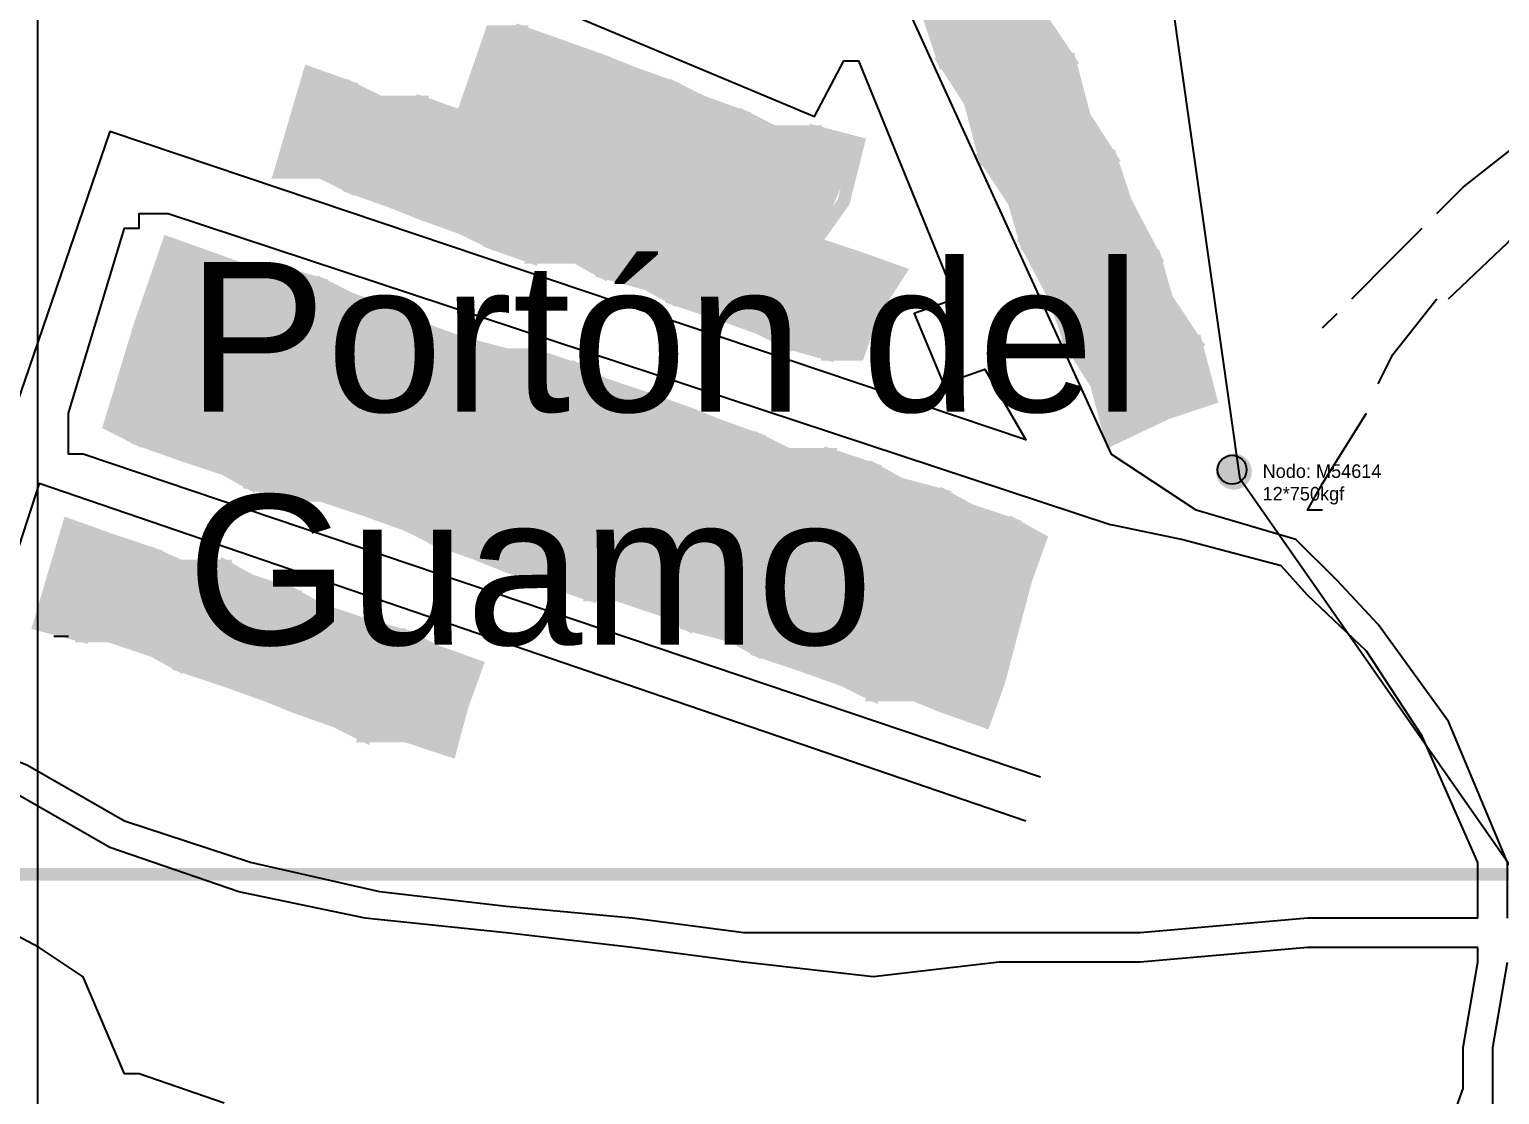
# Model space of a CAD drawing. Header units: millimetres. Extents: x -3588 to 75209, y -3737 to 38254.
# Drawn here: x 4261.3 to 4402.7, y 20570.8 to 20673.2 of the extents above; entities that cross this region are included whole.
import ezdxf

# ---------------------------------------------------------------- set-up
doc = ezdxf.new("R2010")
doc.units = ezdxf.units.MM
for name, color, linetype in [('H', 250, 'Continuous'), ('P', 253, 'Continuous'), ('T', 7, 'Continuous')]:
    doc.layers.add(name, color=color, linetype=linetype)

msp = doc.modelspace()

# ---------------------------------------------------------------- hatches: boundary and pattern name
h = msp.add_hatch(color=256)
h.dxf.hatch_style = 1
h.paths.add_polyline_path([(4375.381, 20630.718, 1), (4378.851, 20630.718, 1)])
at = {"layer": 'H', "linetype": 'Continuous'}
for points in [[(4358.808, 20674.168), (4349.206, 20670.215), (4347.798, 20674.168), (4357.4, 20679.817), (4358.808, 20674.168), (4358.808, 20674.168)], [(4361.353, 20670.215), (4352.039, 20666.262), (4349.206, 20670.215), (4358.808, 20674.168), (4361.353, 20670.215), (4361.353, 20670.215)], [(4308.557, 20673.032), (4305.74, 20663.43), (4303.195, 20664.854), (4305.74, 20673.032), (4308.557, 20673.032), (4308.557, 20673.032)], [(4312.51, 20671.623), (4309.965, 20662.021), (4305.74, 20663.43), (4308.557, 20673.032), (4312.51, 20671.623), (4312.51, 20671.623)], [(4316.751, 20670.215), (4312.51, 20660.613), (4309.965, 20662.021), (4312.51, 20671.623), (4316.751, 20670.215), (4316.751, 20670.215)], [(4319.279, 20668.807), (4316.751, 20659.493), (4312.51, 20660.613), (4316.751, 20670.215), (4319.279, 20668.807), (4319.279, 20668.807)], [(4362.761, 20664.854), (4353.159, 20660.613), (4352.039, 20666.262), (4361.353, 20670.215), (4362.761, 20664.854), (4362.761, 20664.854)], [(4292.185, 20667.382), (4289.64, 20659.493), (4285.415, 20659.493), (4288.232, 20668.807), (4292.185, 20667.382), (4292.185, 20667.382)], [(4323.52, 20667.382), (4319.279, 20658.068), (4316.751, 20659.493), (4319.279, 20668.807), (4323.52, 20667.382), (4323.52, 20667.382)], [(4295.002, 20666.262), (4292.185, 20658.068), (4289.64, 20659.493), (4292.185, 20667.382), (4295.002, 20666.262), (4295.002, 20666.262)], [(4326.065, 20666.262), (4323.52, 20656.66), (4319.279, 20658.068), (4323.52, 20667.382), (4326.065, 20666.262), (4326.065, 20666.262)], [(4298.954, 20666.262), (4296.426, 20656.66), (4292.185, 20658.068), (4295.002, 20666.262), (4298.954, 20666.262), (4298.954, 20666.262)], [(4303.195, 20664.854), (4298.954, 20655.252), (4296.426, 20656.66), (4298.954, 20666.262), (4303.195, 20664.854), (4303.195, 20664.854)], [(4330.29, 20664.854), (4327.473, 20656.66), (4323.52, 20656.66), (4326.065, 20666.262), (4330.29, 20664.854), (4330.29, 20664.854)], [(4305.74, 20663.43), (4303.195, 20653.843), (4298.954, 20655.252), (4303.195, 20664.854), (4305.74, 20663.43), (4305.74, 20663.43)], [(4332.834, 20663.43), (4330.29, 20655.252), (4327.473, 20656.66), (4330.29, 20664.854), (4332.834, 20663.43), (4332.834, 20663.43)], [(4365.578, 20660.613), (4355.976, 20656.66), (4353.159, 20660.613), (4362.761, 20664.854), (4365.578, 20660.613), (4365.578, 20660.613)], [(4309.965, 20662.021), (4305.74, 20652.707), (4303.195, 20653.843), (4305.74, 20663.43), (4309.965, 20662.021), (4309.965, 20662.021)], [(4337.075, 20663.43), (4334.243, 20653.843), (4330.29, 20655.252), (4332.834, 20663.43), (4337.075, 20663.43), (4337.075, 20663.43)], [(4341.028, 20662.021), (4337.075, 20652.707), (4334.243, 20653.843), (4337.075, 20663.43), (4341.028, 20662.021), (4341.028, 20662.021)], [(4312.51, 20660.613), (4309.965, 20651.299), (4305.74, 20652.707), (4309.965, 20662.021), (4312.51, 20660.613), (4312.51, 20660.613)], [(4316.751, 20659.493), (4313.918, 20651.299), (4309.965, 20651.299), (4312.51, 20660.613), (4316.751, 20659.493), (4316.751, 20659.493)], [(4366.714, 20656.66), (4357.4, 20652.707), (4355.976, 20656.66), (4365.578, 20660.613), (4366.714, 20656.66), (4366.714, 20656.66)], [(4319.279, 20658.068), (4316.751, 20649.89), (4313.918, 20651.299), (4316.751, 20659.493), (4319.279, 20658.068), (4319.279, 20658.068)], [(4323.52, 20656.66), (4320.703, 20648.482), (4316.751, 20649.89), (4319.279, 20658.068), (4323.52, 20656.66), (4323.52, 20656.66)], [(4327.473, 20656.66), (4323.52, 20647.058), (4320.703, 20648.482), (4323.52, 20656.66), (4327.473, 20656.66), (4327.473, 20656.66)], [(4330.29, 20655.252), (4327.473, 20645.937), (4323.52, 20647.058), (4327.473, 20656.66), (4330.29, 20655.252), (4330.29, 20655.252)], [(4369.531, 20651.299), (4359.929, 20647.058), (4357.4, 20652.707), (4366.714, 20656.66), (4369.531, 20651.299), (4369.531, 20651.299)], [(4334.243, 20653.843), (4331.714, 20644.529), (4327.473, 20645.937), (4330.29, 20655.252), (4334.243, 20653.843), (4334.243, 20653.843)], [(4278.63, 20651.299), (4276.101, 20643.105), (4271.86, 20644.529), (4274.677, 20652.707), (4278.63, 20651.299), (4278.63, 20651.299)], [(4337.075, 20652.707), (4334.243, 20643.105), (4331.714, 20644.529), (4334.243, 20653.843), (4337.075, 20652.707), (4337.075, 20652.707)], [(4341.028, 20651.299), (4338.484, 20641.697), (4334.243, 20643.105), (4337.075, 20652.707), (4341.028, 20651.299), (4341.028, 20651.299)], [(4282.871, 20649.89), (4278.63, 20641.697), (4276.101, 20643.105), (4278.63, 20651.299), (4282.871, 20649.89), (4282.871, 20649.89)], [(4345.253, 20649.89), (4341.028, 20641.697), (4338.484, 20641.697), (4341.028, 20651.299), (4345.253, 20649.89), (4345.253, 20649.89)], [(4370.939, 20647.058), (4361.353, 20643.105), (4359.929, 20647.058), (4369.531, 20651.299), (4370.939, 20647.058), (4370.939, 20647.058)], [(4285.415, 20649.89), (4282.871, 20640.288), (4278.63, 20641.697), (4282.871, 20649.89), (4285.415, 20649.89), (4285.415, 20649.89)], [(4289.64, 20648.482), (4285.415, 20639.168), (4282.871, 20640.288), (4285.415, 20649.89), (4289.64, 20648.482), (4289.64, 20648.482)], [(4292.185, 20647.058), (4289.64, 20637.744), (4285.415, 20639.168), (4289.64, 20648.482), (4292.185, 20647.058), (4292.185, 20647.058)], [(4296.426, 20645.937), (4293.593, 20636.335), (4289.64, 20637.744), (4292.185, 20647.058), (4296.426, 20645.937), (4296.426, 20645.937)], [(4373.484, 20643.105), (4364.17, 20639.168), (4361.353, 20643.105), (4370.939, 20647.058), (4373.484, 20643.105), (4373.484, 20643.105)], [(4298.954, 20644.529), (4296.426, 20634.927), (4293.593, 20636.335), (4296.426, 20645.937), (4298.954, 20644.529), (4298.954, 20644.529)], [(4276.101, 20643.105), (4271.86, 20633.519), (4269.316, 20634.927), (4271.86, 20644.529), (4276.101, 20643.105), (4276.101, 20643.105)], [(4303.195, 20643.105), (4300.379, 20634.927), (4296.426, 20634.927), (4298.954, 20644.529), (4303.195, 20643.105), (4303.195, 20643.105)], [(4278.63, 20641.697), (4276.101, 20632.382), (4271.86, 20633.519), (4276.101, 20643.105), (4278.63, 20641.697), (4278.63, 20641.697)], [(4307.148, 20641.697), (4303.195, 20633.519), (4300.379, 20634.927), (4303.195, 20643.105), (4307.148, 20641.697), (4307.148, 20641.697)], [(4374.892, 20637.744), (4365.578, 20633.519), (4364.17, 20639.168), (4373.484, 20643.105), (4374.892, 20637.744), (4374.892, 20637.744)], [(4282.871, 20640.288), (4280.054, 20630.974), (4276.101, 20632.382), (4278.63, 20641.697), (4282.871, 20640.288), (4282.871, 20640.288)], [(4309.965, 20641.697), (4307.148, 20632.382), (4303.195, 20633.519), (4307.148, 20641.697), (4309.965, 20641.697), (4309.965, 20641.697)], [(4313.918, 20640.288), (4311.389, 20630.974), (4307.148, 20632.382), (4309.965, 20641.697), (4313.918, 20640.288), (4313.918, 20640.288)], [(4285.415, 20639.168), (4282.871, 20629.566), (4280.054, 20630.974), (4282.871, 20640.288), (4285.415, 20639.168), (4285.415, 20639.168)], [(4316.751, 20639.168), (4313.918, 20629.566), (4311.389, 20630.974), (4313.918, 20640.288), (4316.751, 20639.168), (4316.751, 20639.168)], [(4289.64, 20637.744), (4286.824, 20628.157), (4282.871, 20629.566), (4285.415, 20639.168), (4289.64, 20637.744), (4289.64, 20637.744)], [(4320.703, 20637.744), (4318.159, 20628.157), (4313.918, 20629.566), (4316.751, 20639.168), (4320.703, 20637.744), (4320.703, 20637.744)], [(4293.593, 20636.335), (4289.64, 20628.157), (4286.824, 20628.157), (4289.64, 20637.744), (4293.593, 20636.335), (4293.593, 20636.335)], [(4324.928, 20636.335), (4320.703, 20626.733), (4318.159, 20628.157), (4320.703, 20637.744), (4324.928, 20636.335), (4324.928, 20636.335)], [(4296.426, 20634.927), (4293.593, 20626.733), (4289.64, 20628.157), (4293.593, 20636.335), (4296.426, 20634.927), (4296.426, 20634.927)], [(4327.473, 20634.927), (4324.928, 20625.613), (4320.703, 20626.733), (4324.928, 20636.335), (4327.473, 20634.927), (4327.473, 20634.927)], [(4300.379, 20634.927), (4297.834, 20625.613), (4293.593, 20626.733), (4296.426, 20634.927), (4300.379, 20634.927), (4300.379, 20634.927)], [(4303.195, 20633.519), (4300.379, 20624.204), (4297.834, 20625.613), (4300.379, 20634.927), (4303.195, 20633.519), (4303.195, 20633.519)], [(4331.714, 20633.519), (4328.881, 20625.613), (4324.928, 20625.613), (4327.473, 20634.927), (4331.714, 20633.519), (4331.714, 20633.519)], [(4307.148, 20632.382), (4304.604, 20622.78), (4300.379, 20624.204), (4303.195, 20633.519), (4307.148, 20632.382), (4307.148, 20632.382)], [(4334.243, 20632.382), (4331.714, 20624.204), (4328.881, 20625.613), (4331.714, 20633.519), (4334.243, 20632.382), (4334.243, 20632.382)], [(4311.389, 20630.974), (4307.148, 20621.372), (4304.604, 20622.78), (4307.148, 20632.382), (4311.389, 20630.974), (4311.389, 20630.974)], [(4338.484, 20632.382), (4335.651, 20622.78), (4331.714, 20624.204), (4334.243, 20632.382), (4338.484, 20632.382), (4338.484, 20632.382)], [(4342.437, 20630.974), (4338.484, 20621.372), (4335.651, 20622.78), (4338.484, 20632.382), (4342.437, 20630.974), (4342.437, 20630.974)], [(4313.918, 20629.566), (4311.389, 20619.963), (4307.148, 20621.372), (4311.389, 20630.974), (4313.918, 20629.566), (4313.918, 20629.566)], [(4345.253, 20629.566), (4342.437, 20619.963), (4338.484, 20621.372), (4342.437, 20630.974), (4345.253, 20629.566), (4345.253, 20629.566)], [(4318.159, 20628.157), (4315.326, 20618.843), (4311.389, 20619.963), (4313.918, 20629.566), (4318.159, 20628.157), (4318.159, 20628.157)], [(4349.206, 20628.157), (4345.253, 20618.843), (4342.437, 20619.963), (4345.253, 20629.566), (4349.206, 20628.157), (4349.206, 20628.157)], [(4320.703, 20626.733), (4318.159, 20618.843), (4315.326, 20618.843), (4318.159, 20628.157), (4320.703, 20626.733), (4320.703, 20626.733)], [(4352.039, 20626.733), (4349.206, 20617.419), (4345.253, 20618.843), (4349.206, 20628.157), (4352.039, 20626.733), (4352.039, 20626.733)], [(4324.928, 20625.613), (4322.112, 20617.419), (4318.159, 20618.843), (4320.703, 20626.733), (4324.928, 20625.613), (4324.928, 20625.613)], [(4355.976, 20625.613), (4353.159, 20616.011), (4349.206, 20617.419), (4352.039, 20626.733), (4355.976, 20625.613), (4355.976, 20625.613)], [(4269.316, 20624.204), (4266.499, 20614.602), (4262.546, 20616.011), (4265.091, 20625.613), (4269.316, 20624.204), (4269.316, 20624.204)], [(4328.881, 20625.613), (4324.928, 20616.011), (4322.112, 20617.419), (4324.928, 20625.613), (4328.881, 20625.613), (4328.881, 20625.613)], [(4331.714, 20624.204), (4328.881, 20614.602), (4324.928, 20616.011), (4328.881, 20625.613), (4331.714, 20624.204), (4331.714, 20624.204)], [(4358.808, 20624.204), (4355.976, 20616.011), (4353.159, 20616.011), (4355.976, 20625.613), (4358.808, 20624.204), (4358.808, 20624.204)], [(4273.268, 20622.78), (4269.316, 20614.602), (4266.499, 20614.602), (4269.316, 20624.204), (4273.268, 20622.78), (4273.268, 20622.78)], [(4335.651, 20622.78), (4331.714, 20613.194), (4328.881, 20614.602), (4331.714, 20624.204), (4335.651, 20622.78), (4335.651, 20622.78)], [(4276.101, 20621.372), (4273.268, 20613.194), (4269.316, 20614.602), (4273.268, 20622.78), (4276.101, 20621.372), (4276.101, 20621.372)], [(4338.484, 20621.372), (4335.651, 20612.058), (4331.714, 20613.194), (4335.651, 20622.78), (4338.484, 20621.372), (4338.484, 20621.372)], [(4280.054, 20621.372), (4276.101, 20612.058), (4273.268, 20613.194), (4276.101, 20621.372), (4280.054, 20621.372), (4280.054, 20621.372)], [(4282.871, 20619.963), (4280.054, 20610.649), (4276.101, 20612.058), (4280.054, 20621.372), (4282.871, 20619.963), (4282.871, 20619.963)], [(4342.437, 20619.963), (4339.604, 20610.649), (4335.651, 20612.058), (4338.484, 20621.372), (4342.437, 20619.963), (4342.437, 20619.963)], [(4286.824, 20618.843), (4284.279, 20609.241), (4280.054, 20610.649), (4282.871, 20619.963), (4286.824, 20618.843), (4286.824, 20618.843)], [(4289.64, 20617.419), (4286.824, 20607.833), (4284.279, 20609.241), (4286.824, 20618.843), (4289.64, 20617.419), (4289.64, 20617.419)], [(4345.253, 20618.843), (4342.437, 20609.241), (4339.604, 20610.649), (4342.437, 20619.963), (4345.253, 20618.843), (4345.253, 20618.843)], [(4349.206, 20617.419), (4346.389, 20609.241), (4342.437, 20609.241), (4345.253, 20618.843), (4349.206, 20617.419), (4349.206, 20617.419)], [(4293.593, 20616.011), (4291.065, 20606.408), (4286.824, 20607.833), (4289.64, 20617.419), (4293.593, 20616.011), (4293.593, 20616.011)], [(4353.159, 20616.011), (4349.206, 20607.833), (4346.389, 20609.241), (4349.206, 20617.419), (4353.159, 20616.011), (4353.159, 20616.011)], [(4297.834, 20614.602), (4293.593, 20605.288), (4291.065, 20606.408), (4293.593, 20616.011), (4297.834, 20614.602), (4297.834, 20614.602)], [(4355.976, 20616.011), (4353.159, 20606.408), (4349.206, 20607.833), (4353.159, 20616.011), (4355.976, 20616.011), (4355.976, 20616.011)], [(4300.379, 20613.194), (4297.834, 20605.288), (4293.593, 20605.288), (4297.834, 20614.602), (4300.379, 20613.194), (4300.379, 20613.194)], [(4304.604, 20612.058), (4301.787, 20603.88), (4297.834, 20605.288), (4300.379, 20613.194), (4304.604, 20612.058), (4304.604, 20612.058)]]:
    msp.add_hatch(color=256, dxfattribs=at).paths.add_polyline_path(points)

# ---------------------------------------------------------------- linework, layer by layer
for p, q in [((4377.713, 20630.001), (4363.473, 20730.332)), ((4405.154, 20590.711), (4377.713, 20630.001))]:
    msp.add_line(p, q)
msp.add_lwpolyline([(4262.139, 21217.775), (5851.349, 21217.775), (5851.349, 20402.779), (4262.139, 20402.779)], close=True)
msp.add_circle((4376.945, 20630.901), 1.389)
at = {"layer": 'P'}
for points in [[(4330.018, 20709.728), (4365.306, 20632.382)], [(4339.604, 20674.44), (4316.463, 20682.634), (4313.918, 20674.44), (4336.787, 20664.854), (4339.604, 20670.215), (4341.028, 20670.215), (4350.342, 20647.346), (4346.389, 20645.937), (4349.206, 20639.168), (4353.159, 20640.576), (4357.112, 20633.791), (4269.043, 20663.43), (4250.127, 20608.105)], [(4396.625, 20655.54), (4399.17, 20658.068), (4404.531, 20662.309)], [(4358.52, 20601.335), (4266.499, 20632.382), (4265.091, 20632.382), (4265.091, 20633.791), (4265.091, 20635.215), (4265.091, 20636.335), (4270.452, 20654.115), (4271.86, 20654.115), (4271.86, 20655.54), (4273.268, 20655.54), (4274.677, 20655.54), (4365.306, 20625.613)], [(4397.761, 20647.346), (4403.411, 20652.707), (4405.955, 20655.54)], [(4388.447, 20647.346), (4392.4, 20651.299), (4395.217, 20654.115)], [(4390.992, 20639.168), (4392.4, 20641.985), (4396.625, 20647.346)], [(4385.631, 20644.529), (4387.039, 20645.937)], [(4385.631, 20627.021), (4384.206, 20627.021), (4385.631, 20629.566), (4389.856, 20636.335)], [(4403.411, 20587.78), (4403.411, 20593.141), (4397.761, 20606.696), (4390.992, 20616.011), (4387.039, 20620.252), (4383.086, 20624.204), (4373.484, 20627.021), (4365.306, 20632.382)], [(4357.112, 20597.094), (4262.258, 20629.566), (4254.352, 20605.288)], [(4400.578, 20587.78), (4400.578, 20593.141), (4395.217, 20605.288), (4389.856, 20613.466), (4384.206, 20618.843), (4381.678, 20621.66), (4372.075, 20624.204), (4365.306, 20625.613)], [(4263.682, 20614.89), (4265.091, 20614.89)], [(4400.578, 20584.963), (4384.206, 20584.963), (4368.122, 20583.555), (4354.567, 20583.555), (4342.437, 20582.131), (4330.018, 20583.555), (4319.279, 20584.963), (4307.148, 20586.372), (4293.593, 20587.78), (4281.462, 20590.325), (4269.043, 20594.566), (4259.729, 20599.927), (4248.719, 20605.288), (4239.405, 20606.696), (4231.211, 20609.241), (4220.488, 20610.649), (4210.886, 20612.058), (4204.116, 20613.466)], [(4400.578, 20587.78), (4384.206, 20587.78), (4368.122, 20586.372), (4354.567, 20586.372), (4342.437, 20586.372), (4330.018, 20586.372), (4319.279, 20587.78), (4307.148, 20588.916), (4295.002, 20590.325), (4282.583, 20593.141), (4270.452, 20597.094), (4261.138, 20602.455), (4254.352, 20605.288)], [(4280.054, 20570), (4271.86, 20572.817), (4270.452, 20572.817), (4266.499, 20582.131), (4262.258, 20584.963), (4256.897, 20587.78), (4252.944, 20588.916), (4251.535, 20591.733), (4248.719, 20593.141), (4247.583, 20593.141), (4246.174, 20593.141), (4243.358, 20593.141), (4241.933, 20590.325), (4243.358, 20584.963), (4243.358, 20582.131), (4243.358, 20581.01), (4243.358, 20579.602), (4240.813, 20579.602), (4237.98, 20576.769), (4236.572, 20574.241), (4235.164, 20570)], [(4400.578, 20583.555), (4400.578, 20584.963)], [(4397.761, 20567.455), (4399.17, 20571.408), (4399.17, 20575.361), (4400.578, 20583.555)], [(4402.002, 20568.592), (4402.002, 20571.408), (4402.002, 20575.361), (4403.411, 20583.555)]]:
    msp.add_lwpolyline(points, dxfattribs=at)
at = {"layer": 'P', "const_width": 1.2}
for points in [[(4354.567, 20673.032), (4349.206, 20670.215), (4347.798, 20674.44), (4357.112, 20679.817), (4358.52, 20674.44), (4354.567, 20673.032)], [(4311.101, 20666.262), (4309.693, 20662.309), (4305.74, 20663.43), (4308.557, 20673.032), (4312.51, 20671.623), (4311.101, 20666.262)], [(4355.976, 20667.671), (4351.751, 20666.262), (4349.206, 20670.215), (4358.52, 20674.44), (4361.353, 20670.215), (4355.976, 20667.671)], [(4307.148, 20667.671), (4305.74, 20663.43), (4302.907, 20664.854), (4305.74, 20673.032), (4308.557, 20673.032), (4307.148, 20667.671)], [(4313.918, 20664.854), (4312.51, 20660.901), (4309.693, 20662.309), (4312.51, 20671.623), (4316.463, 20670.215), (4313.918, 20664.854)], [(4317.871, 20664.854), (4316.463, 20659.493), (4312.51, 20660.901), (4316.463, 20670.215), (4319.279, 20669.079), (4317.871, 20664.854)], [(4358.52, 20663.43), (4353.159, 20660.901), (4351.751, 20666.262), (4361.353, 20670.215), (4362.761, 20664.854), (4358.52, 20663.43)], [(4290.777, 20663.43), (4289.368, 20659.493), (4285.415, 20659.493), (4288.232, 20669.079), (4292.185, 20667.671), (4290.777, 20663.43)], [(4322.112, 20663.43), (4319.279, 20658.068), (4316.463, 20659.493), (4319.279, 20669.079), (4323.232, 20667.671), (4322.112, 20663.43)], [(4293.593, 20662.309), (4292.185, 20658.068), (4289.368, 20659.493), (4292.185, 20667.671), (4295.002, 20666.262), (4293.593, 20662.309)], [(4324.656, 20662.309), (4323.232, 20656.66), (4319.279, 20658.068), (4323.232, 20667.671), (4326.065, 20666.262), (4324.656, 20662.309)], [(4297.546, 20660.901), (4296.138, 20656.66), (4292.185, 20658.068), (4295.002, 20666.262), (4298.954, 20666.262), (4297.546, 20660.901)], [(4300.379, 20659.493), (4298.954, 20655.54), (4296.138, 20656.66), (4298.954, 20666.262), (4302.907, 20664.854), (4300.379, 20659.493)], [(4328.881, 20660.901), (4327.473, 20656.66), (4323.232, 20656.66), (4326.065, 20666.262), (4330.018, 20664.854), (4328.881, 20660.901)], [(4304.332, 20658.068), (4302.907, 20654.115), (4298.954, 20655.54), (4302.907, 20664.854), (4305.74, 20663.43), (4304.332, 20658.068)], [(4331.426, 20659.493), (4330.018, 20655.54), (4327.473, 20656.66), (4330.018, 20664.854), (4332.834, 20663.43), (4331.426, 20659.493)], [(4359.929, 20659.493), (4355.976, 20656.66), (4353.159, 20660.901), (4362.761, 20664.854), (4365.306, 20660.901), (4359.929, 20659.493)], [(4308.557, 20658.068), (4305.74, 20652.707), (4302.907, 20654.115), (4305.74, 20663.43), (4309.693, 20662.309), (4308.557, 20658.068)], [(4335.651, 20658.068), (4334.243, 20654.115), (4330.018, 20655.54), (4332.834, 20663.43), (4336.787, 20663.43), (4335.651, 20658.068)], [(4339.604, 20656.66), (4336.787, 20652.707), (4334.243, 20654.115), (4336.787, 20663.43), (4341.028, 20662.309), (4339.604, 20656.66)], [(4311.101, 20656.66), (4309.693, 20651.299), (4305.74, 20652.707), (4309.693, 20662.309), (4312.51, 20660.901), (4311.101, 20656.66)], [(4315.326, 20655.54), (4313.918, 20651.299), (4309.693, 20651.299), (4312.51, 20660.901), (4316.463, 20659.493), (4315.326, 20655.54)], [(4362.761, 20654.115), (4357.112, 20652.707), (4355.976, 20656.66), (4365.306, 20660.901), (4366.714, 20656.66), (4362.761, 20654.115)], [(4317.871, 20654.115), (4316.463, 20649.89), (4313.918, 20651.299), (4316.463, 20659.493), (4319.279, 20658.068), (4317.871, 20654.115)], [(4322.112, 20652.707), (4320.703, 20648.754), (4316.463, 20649.89), (4319.279, 20658.068), (4323.232, 20656.66), (4322.112, 20652.707)], [(4326.065, 20651.299), (4323.232, 20647.346), (4320.703, 20648.754), (4323.232, 20656.66), (4327.473, 20656.66), (4326.065, 20651.299)], [(4328.881, 20649.89), (4327.473, 20645.937), (4323.232, 20647.346), (4327.473, 20656.66), (4330.018, 20655.54), (4328.881, 20649.89)], [(4363.882, 20649.89), (4359.929, 20647.346), (4357.112, 20652.707), (4366.714, 20656.66), (4369.531, 20651.299), (4363.882, 20649.89)], [(4332.834, 20649.89), (4331.426, 20644.529), (4327.473, 20645.937), (4330.018, 20655.54), (4334.243, 20654.115), (4332.834, 20649.89)], [(4335.651, 20648.754), (4334.243, 20643.105), (4331.426, 20644.529), (4334.243, 20654.115), (4336.787, 20652.707), (4335.651, 20648.754)], [(4277.221, 20647.346), (4275.813, 20643.105), (4271.86, 20644.529), (4274.677, 20652.707), (4278.63, 20651.299), (4277.221, 20647.346)], [(4339.604, 20647.346), (4338.196, 20641.985), (4334.243, 20643.105), (4336.787, 20652.707), (4341.028, 20651.299), (4339.604, 20647.346)], [(4280.054, 20645.937), (4278.63, 20641.985), (4275.813, 20643.105), (4278.63, 20651.299), (4282.583, 20649.89), (4280.054, 20645.937)], [(4342.437, 20645.937), (4341.028, 20641.985), (4338.196, 20641.985), (4341.028, 20651.299), (4344.981, 20649.89), (4342.437, 20645.937)], [(4366.714, 20644.529), (4361.353, 20643.105), (4359.929, 20647.346), (4369.531, 20651.299), (4370.667, 20647.346), (4366.714, 20644.529)], [(4284.007, 20644.529), (4282.583, 20640.576), (4278.63, 20641.985), (4282.583, 20649.89), (4285.415, 20649.89), (4284.007, 20644.529)], [(4288.232, 20643.105), (4285.415, 20639.168), (4282.583, 20640.576), (4285.415, 20649.89), (4289.368, 20648.754), (4288.232, 20643.105)], [(4290.777, 20643.105), (4289.368, 20637.744), (4285.415, 20639.168), (4289.368, 20648.754), (4292.185, 20647.346), (4290.777, 20643.105)], [(4295.002, 20641.985), (4293.593, 20636.335), (4289.368, 20637.744), (4292.185, 20647.346), (4296.138, 20645.937), (4295.002, 20641.985)], [(4368.122, 20640.576), (4363.882, 20639.168), (4361.353, 20643.105), (4370.667, 20647.346), (4373.484, 20643.105), (4368.122, 20640.576)], [(4297.546, 20640.576), (4296.138, 20635.215), (4293.593, 20636.335), (4296.138, 20645.937), (4298.954, 20644.529), (4297.546, 20640.576)], [(4274.677, 20637.744), (4271.86, 20633.791), (4269.043, 20635.215), (4271.86, 20644.529), (4275.813, 20643.105), (4274.677, 20637.744)], [(4301.787, 20639.168), (4300.379, 20635.215), (4296.138, 20635.215), (4298.954, 20644.529), (4302.907, 20643.105), (4301.787, 20639.168)], [(4277.221, 20636.335), (4275.813, 20632.382), (4271.86, 20633.791), (4275.813, 20643.105), (4278.63, 20641.985), (4277.221, 20636.335)], [(4281.462, 20636.335), (4280.054, 20630.974), (4275.813, 20632.382), (4278.63, 20641.985), (4282.583, 20640.576), (4281.462, 20636.335)], [(4305.74, 20637.744), (4302.907, 20633.791), (4300.379, 20635.215), (4302.907, 20643.105), (4307.148, 20641.985), (4305.74, 20637.744)], [(4312.51, 20635.215), (4311.101, 20630.974), (4307.148, 20632.382), (4309.693, 20641.985), (4313.918, 20640.576), (4312.51, 20635.215)], [(4370.667, 20636.335), (4365.306, 20633.791), (4363.882, 20639.168), (4373.484, 20643.105), (4374.892, 20637.744), (4370.667, 20636.335)], [(4284.007, 20635.215), (4282.583, 20629.566), (4280.054, 20630.974), (4282.583, 20640.576), (4285.415, 20639.168), (4284.007, 20635.215)], [(4308.557, 20636.335), (4307.148, 20632.382), (4302.907, 20633.791), (4307.148, 20641.985), (4309.693, 20641.985), (4308.557, 20636.335)], [(4315.326, 20633.791), (4313.918, 20629.566), (4311.101, 20630.974), (4313.918, 20640.576), (4316.463, 20639.168), (4315.326, 20633.791)], [(4288.232, 20633.791), (4286.824, 20628.429), (4282.583, 20629.566), (4285.415, 20639.168), (4289.368, 20637.744), (4288.232, 20633.791)], [(4319.279, 20633.791), (4317.871, 20628.429), (4313.918, 20629.566), (4316.463, 20639.168), (4320.703, 20637.744), (4319.279, 20633.791)], [(4292.185, 20632.382), (4289.368, 20628.429), (4286.824, 20628.429), (4289.368, 20637.744), (4293.593, 20636.335), (4292.185, 20632.382)], [(4322.112, 20632.382), (4320.703, 20627.021), (4317.871, 20628.429), (4320.703, 20637.744), (4324.656, 20636.335), (4322.112, 20632.382)], [(4295.002, 20630.974), (4293.593, 20627.021), (4289.368, 20628.429), (4293.593, 20636.335), (4296.138, 20635.215), (4295.002, 20630.974)], [(4326.065, 20630.974), (4324.656, 20625.613), (4320.703, 20627.021), (4324.656, 20636.335), (4327.473, 20635.215), (4326.065, 20630.974)], [(4298.954, 20629.566), (4297.546, 20625.613), (4293.593, 20627.021), (4296.138, 20635.215), (4300.379, 20635.215), (4298.954, 20629.566)], [(4301.787, 20628.429), (4300.379, 20624.204), (4297.546, 20625.613), (4300.379, 20635.215), (4302.907, 20633.791), (4301.787, 20628.429)], [(4330.018, 20629.566), (4328.881, 20625.613), (4324.656, 20625.613), (4327.473, 20635.215), (4331.426, 20633.791), (4330.018, 20629.566)], [(4305.74, 20627.021), (4304.332, 20622.78), (4300.379, 20624.204), (4302.907, 20633.791), (4307.148, 20632.382), (4305.74, 20627.021)], [(4332.834, 20628.429), (4331.426, 20624.204), (4328.881, 20625.613), (4331.426, 20633.791), (4334.243, 20632.382), (4332.834, 20628.429)], [(4308.557, 20627.021), (4307.148, 20621.66), (4304.332, 20622.78), (4307.148, 20632.382), (4311.101, 20630.974), (4308.557, 20627.021)], [(4336.787, 20627.021), (4335.651, 20622.78), (4331.426, 20624.204), (4334.243, 20632.382), (4338.196, 20632.382), (4336.787, 20627.021)], [(4339.604, 20625.613), (4338.196, 20621.66), (4335.651, 20622.78), (4338.196, 20632.382), (4342.437, 20630.974), (4339.604, 20625.613)], [(4312.51, 20625.613), (4311.101, 20620.252), (4307.148, 20621.66), (4311.101, 20630.974), (4313.918, 20629.566), (4312.51, 20625.613)], [(4343.557, 20624.204), (4342.437, 20620.252), (4338.196, 20621.66), (4342.437, 20630.974), (4344.981, 20629.566), (4343.557, 20624.204)], [(4316.463, 20624.204), (4315.326, 20618.843), (4311.101, 20620.252), (4313.918, 20629.566), (4317.871, 20628.429), (4316.463, 20624.204)], [(4347.798, 20624.204), (4344.981, 20618.843), (4342.437, 20620.252), (4344.981, 20629.566), (4349.206, 20628.429), (4347.798, 20624.204)], [(4319.279, 20622.78), (4317.871, 20618.843), (4315.326, 20618.843), (4317.871, 20628.429), (4320.703, 20627.021), (4319.279, 20622.78)], [(4350.342, 20622.78), (4349.206, 20617.419), (4344.981, 20618.843), (4349.206, 20628.429), (4351.751, 20627.021), (4350.342, 20622.78)], [(4323.232, 20621.66), (4322.112, 20617.419), (4317.871, 20618.843), (4320.703, 20627.021), (4324.656, 20625.613), (4323.232, 20621.66)], [(4354.567, 20621.66), (4353.159, 20616.011), (4349.206, 20617.419), (4351.751, 20627.021), (4355.976, 20625.613), (4354.567, 20621.66)], [(4267.907, 20620.252), (4266.499, 20614.89), (4262.258, 20616.011), (4265.091, 20625.613), (4269.043, 20624.204), (4267.907, 20620.252)], [(4326.065, 20620.252), (4324.656, 20616.011), (4322.112, 20617.419), (4324.656, 20625.613), (4328.881, 20625.613), (4326.065, 20620.252)], [(4330.018, 20618.843), (4328.881, 20614.89), (4324.656, 20616.011), (4328.881, 20625.613), (4331.426, 20624.204), (4330.018, 20618.843)], [(4357.112, 20620.252), (4355.976, 20616.011), (4353.159, 20616.011), (4355.976, 20625.613), (4358.52, 20624.204), (4357.112, 20620.252)], [(4270.452, 20618.843), (4269.043, 20614.89), (4266.499, 20614.89), (4269.043, 20624.204), (4273.268, 20622.78), (4270.452, 20618.843)], [(4334.243, 20617.419), (4331.426, 20613.466), (4328.881, 20614.89), (4331.426, 20624.204), (4335.651, 20622.78), (4334.243, 20617.419)], [(4274.677, 20617.419), (4273.268, 20613.466), (4269.043, 20614.89), (4273.268, 20622.78), (4275.813, 20621.66), (4274.677, 20617.419)], [(4336.787, 20617.419), (4335.651, 20612.058), (4331.426, 20613.466), (4335.651, 20622.78), (4338.196, 20621.66), (4336.787, 20617.419)], [(4278.63, 20616.011), (4275.813, 20612.058), (4273.268, 20613.466), (4275.813, 20621.66), (4280.054, 20621.66), (4278.63, 20616.011)], [(4281.462, 20614.89), (4280.054, 20610.649), (4275.813, 20612.058), (4280.054, 20621.66), (4282.583, 20620.252), (4281.462, 20614.89)], [(4341.028, 20616.011), (4339.604, 20610.649), (4335.651, 20612.058), (4338.196, 20621.66), (4342.437, 20620.252), (4341.028, 20616.011)], [(4285.415, 20613.466), (4284.007, 20609.241), (4280.054, 20610.649), (4282.583, 20620.252), (4286.824, 20618.843), (4285.415, 20613.466)], [(4343.557, 20614.89), (4342.437, 20609.241), (4339.604, 20610.649), (4342.437, 20620.252), (4344.981, 20618.843), (4343.557, 20614.89)], [(4288.232, 20613.466), (4286.824, 20608.105), (4284.007, 20609.241), (4286.824, 20618.843), (4289.368, 20617.419), (4288.232, 20613.466)], [(4347.798, 20613.466), (4346.389, 20609.241), (4342.437, 20609.241), (4344.981, 20618.843), (4349.206, 20617.419), (4347.798, 20613.466)], [(4292.185, 20612.058), (4290.777, 20606.696), (4286.824, 20608.105), (4289.368, 20617.419), (4293.593, 20616.011), (4292.185, 20612.058)], [(4351.751, 20612.058), (4349.206, 20608.105), (4346.389, 20609.241), (4349.206, 20617.419), (4353.159, 20616.011), (4351.751, 20612.058)], [(4295.002, 20610.649), (4293.593, 20605.288), (4290.777, 20606.696), (4293.593, 20616.011), (4297.546, 20614.89), (4295.002, 20610.649)], [(4354.567, 20610.649), (4353.159, 20606.696), (4349.206, 20608.105), (4353.159, 20616.011), (4355.976, 20616.011), (4354.567, 20610.649)], [(4298.954, 20609.241), (4297.546, 20605.288), (4293.593, 20605.288), (4297.546, 20614.89), (4300.379, 20613.466), (4298.954, 20609.241)], [(4302.907, 20608.105), (4301.787, 20603.88), (4297.546, 20605.288), (4300.379, 20613.466), (4304.332, 20612.058), (4302.907, 20608.105)], [(-3587.169, 20592), (11613.461, 20592)]]:
    msp.add_lwpolyline(points, dxfattribs=at)

# ---------------------------------------------------------------- texts
at = {"insert": (4379.877, 20631.417), "char_height": 1.30262, "attachment_point": 1}
msp.add_mtext_dynamic_manual_height_columns('Nodo: M54614\\P12*750kgf ', width=26.60607, gutter_width=6.513, heights=[0], dxfattribs=at)
at = {"layer": 'T', "char_height": 14.40334, "attachment_point": 1}
for s, insert in [('{\\fArial|b0|i0|c0|p18;Portón del}', (4276.453, 20650.883)), ('{\\fArial|b0|i0|c0|p18;Guamo}', (4276.453, 20628.477))]:
    msp.add_mtext(s, dxfattribs=dict(at, insert=insert))

doc.saveas('drawing.dxf')
